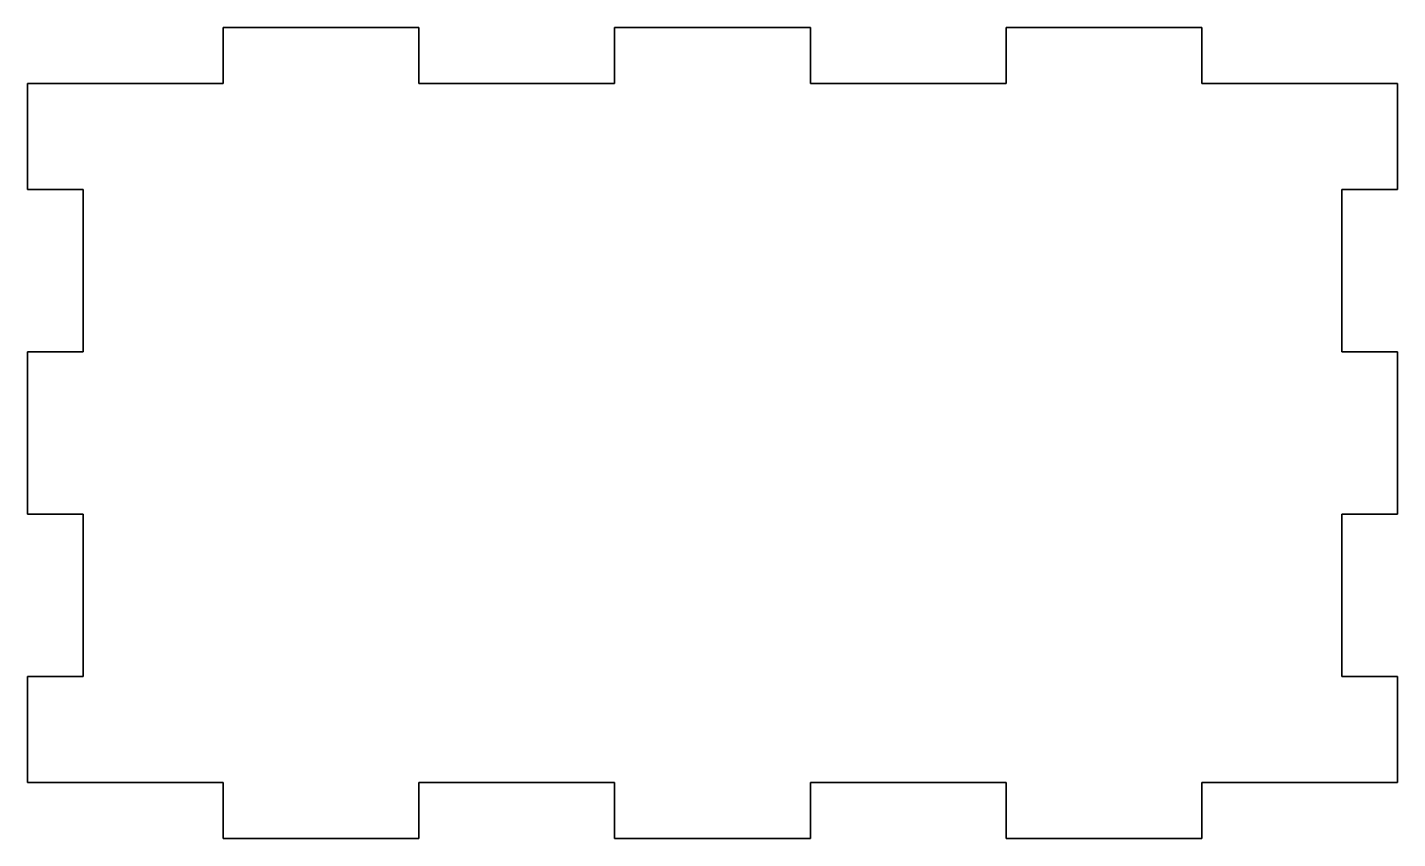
# Model space of a CAD drawing. Header units: millimetres. Extents: x -98 to 0, y 0 to 58.
import ezdxf

# ---------------------------------------------------------------- set-up
doc = ezdxf.new("R2010")
doc.units = ezdxf.units.MM
doc.layers.get('0').update_dxf_attribs({"linetype": 'CONTINUOUS'})

msp = doc.modelspace()

# ---------------------------------------------------------------- linework, layer by layer
for points in [[(0, 4), (-14, 4), (-14, 0), (-28, 0), (-28, 4), (-42, 4), (-42, 0), (-56, 0), (-56, 4), (-70, 4), (-70, 0), (-84, 0), (-84, 4), (-98, 4), (-98, 11.6), (-94, 11.6), (-94, 23.2), (-98, 23.2), (-98, 34.8), (-94, 34.8), (-94, 46.4), (-98, 46.4), (-98, 54), (-84, 54), (-84, 58), (-70, 58), (-70, 54), (-56, 54), (-56, 58), (-42, 58), (-42, 54), (-28, 54), (-28, 58), (-14, 58), (-14, 54), (0, 54), (0, 46.4), (-4, 46.4), (-4, 34.8), (0, 34.8), (0, 23.2), (-4, 23.2), (-4, 11.6), (0, 11.6)], [(-70, 4), (-56, 4), (-56, 0), (-42, 0), (-42, 4), (-28, 4), (-28, 0), (-14, 0), (-14, 4), (0, 4), (0, 11.6), (-4, 11.6), (-4, 23.2), (0, 23.2), (0, 34.8), (-4, 34.8), (-4, 46.4), (0, 46.4), (0, 54), (-14, 54), (-14, 58), (-28, 58), (-28, 54), (-42, 54), (-42, 58), (-56, 58), (-56, 54), (-70, 54), (-70, 58), (-84, 58), (-84, 54), (-98, 54), (-98, 46.4), (-94, 46.4), (-94, 34.8), (-98, 34.8), (-98, 23.2), (-94, 23.2), (-94, 11.6), (-98, 11.6), (-98, 4), (-84, 4), (-84, 0), (-70, 0)]]:
    msp.add_lwpolyline(points, close=True)

doc.saveas('drawing.dxf')
